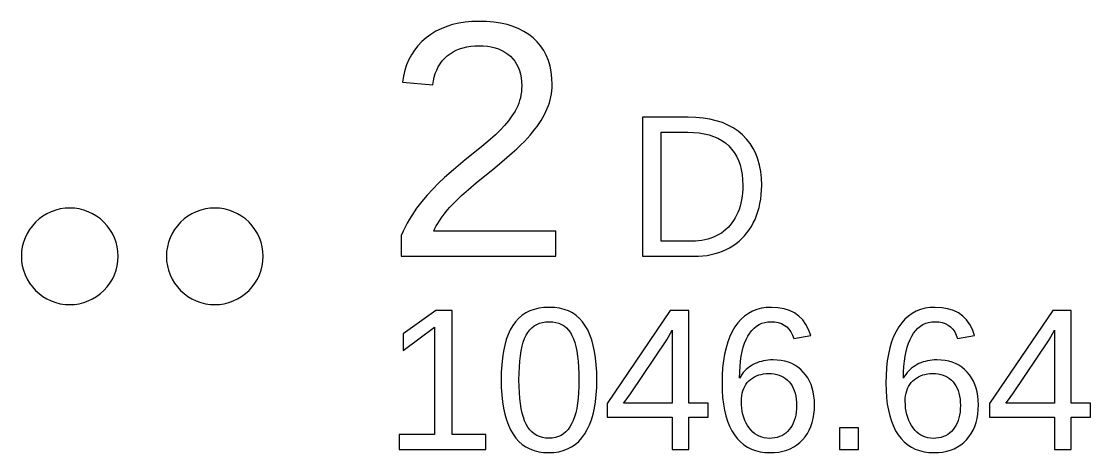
# Model space of a CAD drawing. Header units: metres. Extents: x -61 to 817, y 39 to 684.
# Drawn here: x 227.28 to 249.39, y 408.17 to 417.1 of the extents above; entities that cross this region are included whole.
import ezdxf

# ---------------------------------------------------------------- set-up
doc = ezdxf.new("R2010")
doc.units = ezdxf.units.M

msp = doc.modelspace()

# ---------------------------------------------------------------- linework, layer by layer
for p, q in [((236.193, 417.03), (236.072, 416.993)), ((236.32, 417.06), (236.193, 417.03)), ((236.453, 417.081), (236.32, 417.06)), ((236.592, 417.094), (236.453, 417.081)), ((236.737, 417.098), (236.592, 417.094)), ((236.895, 417.094), (236.737, 417.098)), ((237.044, 417.081), (236.895, 417.094)), ((237.186, 417.06), (237.044, 417.081)), ((237.319, 417.03), (237.186, 417.06)), ((237.443, 416.992), (237.319, 417.03)), ((235.745, 416.828), (235.648, 416.757)), ((235.848, 416.892), (235.745, 416.828)), ((235.957, 416.946), (235.848, 416.892)), ((236.072, 416.993), (235.957, 416.946)), ((237.56, 416.946), (237.443, 416.992)), ((237.668, 416.891), (237.56, 416.946)), ((237.767, 416.828), (237.668, 416.891)), ((237.859, 416.756), (237.767, 416.828)), ((235.477, 416.594), (235.405, 416.504)), ((235.558, 416.678), (235.477, 416.594)), ((235.648, 416.757), (235.558, 416.678)), ((236.488, 416.57), (236.567, 416.583)), ((236.567, 416.583), (236.65, 416.591)), ((236.65, 416.591), (236.737, 416.594)), ((236.737, 416.594), (236.827, 416.591)), ((236.827, 416.591), (236.913, 416.583)), ((236.913, 416.583), (236.994, 416.57)), ((237.941, 416.676), (237.859, 416.756)), ((238.014, 416.59), (237.941, 416.676)), ((238.077, 416.496), (238.014, 416.59)), ((235.341, 416.408), (235.287, 416.306)), ((235.405, 416.504), (235.341, 416.408)), ((236.029, 416.331), (236.084, 416.381)), ((236.084, 416.381), (236.142, 416.426)), ((236.142, 416.426), (236.205, 416.465)), ((236.205, 416.465), (236.27, 416.499)), ((236.27, 416.499), (236.339, 416.528)), ((236.339, 416.528), (236.412, 416.552)), ((236.412, 416.552), (236.488, 416.57)), ((236.994, 416.57), (237.071, 416.551)), ((237.071, 416.551), (237.143, 416.527)), ((237.143, 416.527), (237.211, 416.497)), ((237.211, 416.497), (237.275, 416.462)), ((237.275, 416.462), (237.333, 416.422)), ((237.333, 416.422), (237.388, 416.376)), ((237.388, 416.376), (237.437, 416.325)), ((238.13, 416.395), (238.077, 416.496)), ((238.174, 416.287), (238.13, 416.395)), ((235.241, 416.199), (235.204, 416.085)), ((235.287, 416.306), (235.241, 416.199)), ((235.864, 416.091), (235.898, 416.158)), ((235.898, 416.158), (235.936, 416.22)), ((235.936, 416.22), (235.98, 416.278)), ((235.98, 416.278), (236.029, 416.331)), ((237.437, 416.325), (237.48, 416.271)), ((237.48, 416.271), (237.518, 416.212)), ((237.518, 416.212), (237.549, 416.148)), ((237.549, 416.148), (237.575, 416.08)), ((238.208, 416.172), (238.174, 416.287)), ((238.232, 416.05), (238.208, 416.172)), ((235.175, 415.966), (235.156, 415.841)), ((235.204, 416.085), (235.175, 415.966)), ((235.795, 415.866), (235.813, 415.945)), ((235.813, 415.945), (235.836, 416.02)), ((235.836, 416.02), (235.864, 416.091)), ((237.575, 416.08), (237.596, 416.008)), ((237.596, 416.008), (237.61, 415.931)), ((237.61, 415.931), (237.619, 415.85)), ((238.247, 415.921), (238.232, 416.05)), ((238.252, 415.785), (238.247, 415.921)), ((235.156, 415.841), (235.783, 415.783)), ((235.783, 415.783), (235.795, 415.866)), ((237.62, 415.7), (237.615, 415.638)), ((237.619, 415.85), (237.622, 415.765)), ((237.622, 415.765), (237.62, 415.7)), ((238.245, 415.661), (238.25, 415.723)), ((238.25, 415.723), (238.252, 415.785)), ((237.595, 415.517), (237.58, 415.458)), ((237.606, 415.576), (237.595, 415.517)), ((237.615, 415.638), (237.606, 415.576)), ((238.194, 415.414), (238.212, 415.476)), ((238.212, 415.476), (238.226, 415.537)), ((238.226, 415.537), (238.237, 415.599)), ((238.237, 415.599), (238.245, 415.661)), ((237.514, 415.293), (237.486, 415.241)), ((237.539, 415.347), (237.514, 415.293)), ((237.561, 415.402), (237.539, 415.347)), ((237.58, 415.458), (237.561, 415.402)), ((238.123, 415.23), (238.15, 415.291)), ((238.15, 415.291), (238.174, 415.353)), ((238.174, 415.353), (238.194, 415.414)), ((237.349, 415.039), (237.268, 414.942)), ((237.421, 415.139), (237.349, 415.039)), ((237.455, 415.19), (237.421, 415.139)), ((237.486, 415.241), (237.455, 415.19)), ((237.983, 414.985), (238.023, 415.046)), ((238.023, 415.046), (238.059, 415.108)), ((238.059, 415.108), (238.092, 415.169)), ((238.092, 415.169), (238.123, 415.23)), ((241.066, 415.114), (240.118, 415.114)), ((240.118, 415.114), (240.118, 412.234)), ((241.223, 415.109), (241.066, 415.114)), ((241.373, 415.096), (241.223, 415.109)), ((241.514, 415.073), (241.373, 415.096)), ((241.647, 415.041), (241.514, 415.073)), ((241.772, 415.001), (241.647, 415.041)), ((237.178, 414.846), (237.081, 414.752)), ((237.268, 414.942), (237.178, 414.846)), ((237.846, 414.801), (237.895, 414.863)), ((237.895, 414.863), (237.941, 414.924)), ((237.941, 414.924), (237.983, 414.985)), ((240.506, 412.545), (240.506, 414.803)), ((240.506, 414.803), (241.057, 414.803)), ((241.057, 414.803), (241.176, 414.799)), ((241.888, 414.951), (241.772, 415.001)), ((241.997, 414.892), (241.888, 414.951)), ((242.097, 414.824), (241.997, 414.892)), ((242.189, 414.747), (242.097, 414.824)), ((236.925, 414.611), (236.756, 414.471)), ((237.081, 414.752), (236.925, 414.611)), ((237.604, 414.542), (237.677, 414.614)), ((237.677, 414.614), (237.74, 414.679)), ((237.74, 414.679), (237.794, 414.74)), ((237.794, 414.74), (237.846, 414.801)), ((241.176, 414.799), (241.29, 414.789)), ((241.29, 414.789), (241.397, 414.771)), ((241.397, 414.771), (241.497, 414.747)), ((241.497, 414.747), (241.591, 414.716)), ((241.591, 414.716), (241.679, 414.678)), ((241.679, 414.678), (241.76, 414.632)), ((241.76, 414.632), (241.834, 414.58)), ((242.272, 414.661), (242.189, 414.747)), ((242.345, 414.568), (242.272, 414.661)), ((236.756, 414.471), (236.455, 414.232)), ((237.314, 414.28), (237.422, 414.375)), ((237.422, 414.375), (237.519, 414.462)), ((237.519, 414.462), (237.604, 414.542)), ((241.834, 414.58), (241.903, 414.521)), ((241.903, 414.521), (241.964, 414.455)), ((241.964, 414.455), (242.018, 414.383)), ((242.018, 414.383), (242.065, 414.305)), ((242.409, 414.468), (242.345, 414.568)), ((242.462, 414.36), (242.409, 414.468)), ((236.455, 414.232), (236.21, 414.027)), ((237.064, 414.068), (237.314, 414.28)), ((242.065, 414.305), (242.104, 414.221)), ((242.104, 414.221), (242.137, 414.13)), ((242.506, 414.244), (242.462, 414.36)), ((242.541, 414.12), (242.506, 414.244)), ((236.21, 414.027), (236.025, 413.863)), ((236.682, 413.756), (237.064, 414.068)), ((242.137, 414.13), (242.162, 414.033)), ((242.162, 414.033), (242.18, 413.929)), ((242.18, 413.929), (242.191, 413.82)), ((242.565, 413.989), (242.541, 414.12)), ((242.58, 413.85), (242.565, 413.989)), ((235.904, 413.748), (235.785, 413.627)), ((236.025, 413.863), (235.904, 413.748)), ((236.522, 413.62), (236.682, 413.756)), ((242.191, 413.82), (242.195, 413.704)), ((242.195, 413.704), (242.193, 413.626)), ((242.585, 413.704), (242.58, 413.85)), ((242.582, 413.606), (242.585, 413.704)), ((235.669, 413.5), (235.556, 413.368)), ((235.785, 413.627), (235.669, 413.5)), ((236.251, 413.367), (236.378, 413.491)), ((236.378, 413.491), (236.522, 413.62)), ((242.18, 413.476), (242.169, 413.405)), ((242.188, 413.55), (242.18, 413.476)), ((242.193, 413.626), (242.188, 413.55)), ((242.565, 413.419), (242.576, 413.511)), ((242.576, 413.511), (242.582, 413.606)), ((235.501, 413.299), (235.447, 413.228)), ((235.556, 413.368), (235.501, 413.299)), ((236.139, 413.25), (236.251, 413.367)), ((242.138, 413.27), (242.117, 413.206)), ((242.155, 413.336), (242.138, 413.27)), ((242.169, 413.405), (242.155, 413.336)), ((242.531, 413.243), (242.55, 413.33)), ((242.55, 413.33), (242.565, 413.419)), ((227.72, 413.065), (227.641, 413.007)), ((227.804, 413.116), (227.72, 413.065)), ((227.893, 413.158), (227.804, 413.116)), ((227.985, 413.191), (227.893, 413.158)), ((228.081, 413.215), (227.985, 413.191)), ((228.178, 413.229), (228.081, 413.215)), ((228.276, 413.234), (228.178, 413.229)), ((228.374, 413.229), (228.276, 413.234)), ((228.471, 413.215), (228.374, 413.229)), ((228.566, 413.191), (228.471, 413.215)), ((228.658, 413.158), (228.566, 413.191)), ((228.747, 413.116), (228.658, 413.158)), ((228.831, 413.065), (228.747, 413.116)), ((228.91, 413.007), (228.831, 413.065)), ((230.72, 413.065), (230.641, 413.007)), ((230.804, 413.116), (230.72, 413.065)), ((230.893, 413.158), (230.804, 413.116)), ((230.985, 413.191), (230.893, 413.158)), ((231.08, 413.215), (230.985, 413.191)), ((231.178, 413.229), (231.08, 413.215)), ((231.276, 413.234), (231.178, 413.229)), ((231.374, 413.229), (231.276, 413.234)), ((231.471, 413.215), (231.374, 413.229)), ((231.566, 413.191), (231.471, 413.215)), ((231.658, 413.158), (231.566, 413.191)), ((231.747, 413.116), (231.658, 413.158)), ((231.831, 413.065), (231.747, 413.116)), ((231.91, 413.007), (231.831, 413.065)), ((235.347, 413.079), (235.299, 413.001)), ((235.396, 413.155), (235.347, 413.079)), ((235.447, 413.228), (235.396, 413.155)), ((235.957, 413.025), (235.998, 413.081)), ((235.998, 413.081), (236.041, 413.137)), ((236.041, 413.137), (236.088, 413.193)), ((236.088, 413.193), (236.139, 413.25)), ((242.067, 413.085), (242.037, 413.028)), ((242.093, 413.144), (242.067, 413.085)), ((242.117, 413.206), (242.093, 413.144)), ((242.448, 412.999), (242.48, 413.078)), ((242.48, 413.078), (242.508, 413.159)), ((242.508, 413.159), (242.531, 413.243)), ((227.503, 412.868), (227.444, 412.789)), ((227.568, 412.941), (227.503, 412.868)), ((227.641, 413.007), (227.568, 412.941)), ((228.983, 412.941), (228.91, 413.007)), ((229.049, 412.868), (228.983, 412.941)), ((229.107, 412.789), (229.049, 412.868)), ((230.503, 412.868), (230.444, 412.789)), ((230.568, 412.941), (230.503, 412.868)), ((230.641, 413.007), (230.568, 412.941)), ((231.983, 412.941), (231.91, 413.007)), ((232.049, 412.868), (231.983, 412.941)), ((232.107, 412.789), (232.049, 412.868)), ((235.21, 412.838), (235.168, 412.753)), ((235.254, 412.921), (235.21, 412.838)), ((235.299, 413.001), (235.254, 412.921)), ((235.827, 412.808), (235.855, 412.862)), ((235.855, 412.862), (235.886, 412.916)), ((235.886, 412.916), (235.92, 412.97)), ((235.92, 412.97), (235.957, 413.025)), ((241.89, 412.832), (241.846, 412.79)), ((241.931, 412.876), (241.89, 412.832)), ((241.969, 412.924), (241.931, 412.876)), ((242.004, 412.974), (241.969, 412.924)), ((242.037, 413.028), (242.004, 412.974)), ((242.328, 412.783), (242.371, 412.852)), ((242.371, 412.852), (242.412, 412.924)), ((242.412, 412.924), (242.448, 412.999)), ((227.352, 412.617), (227.319, 412.524)), ((227.394, 412.705), (227.352, 412.617)), ((227.444, 412.789), (227.394, 412.705)), ((229.158, 412.705), (229.107, 412.789)), ((229.199, 412.617), (229.158, 412.705)), ((229.233, 412.524), (229.199, 412.617)), ((230.352, 412.617), (230.319, 412.524)), ((230.394, 412.705), (230.352, 412.617)), ((230.444, 412.789), (230.394, 412.705)), ((232.157, 412.705), (232.107, 412.789)), ((232.199, 412.617), (232.157, 412.705)), ((232.233, 412.524), (232.199, 412.617)), ((235.168, 412.753), (235.129, 412.666)), ((235.129, 412.666), (235.129, 412.234)), ((235.803, 412.755), (235.827, 412.808)), ((238.327, 412.755), (235.803, 412.755)), ((238.327, 412.234), (238.327, 412.755)), ((241.531, 412.607), (241.471, 412.588)), ((241.589, 412.629), (241.531, 412.607)), ((241.645, 412.655), (241.589, 412.629)), ((241.699, 412.684), (241.645, 412.655)), ((241.751, 412.716), (241.699, 412.684)), ((241.8, 412.752), (241.751, 412.716)), ((241.846, 412.79), (241.8, 412.752)), ((242.117, 412.548), (242.175, 412.601)), ((242.175, 412.601), (242.229, 412.658)), ((242.229, 412.658), (242.28, 412.719)), ((242.28, 412.719), (242.328, 412.783)), ((227.295, 412.429), (227.28, 412.332)), ((227.319, 412.524), (227.295, 412.429)), ((229.256, 412.429), (229.233, 412.524)), ((229.271, 412.332), (229.256, 412.429)), ((230.295, 412.429), (230.28, 412.332)), ((230.319, 412.524), (230.295, 412.429)), ((232.256, 412.429), (232.233, 412.524)), ((232.271, 412.332), (232.256, 412.429)), ((241.145, 412.545), (240.506, 412.545)), ((241.214, 412.547), (241.145, 412.545)), ((241.281, 412.552), (241.214, 412.547)), ((241.346, 412.56), (241.281, 412.552)), ((241.41, 412.572), (241.346, 412.56)), ((241.471, 412.588), (241.41, 412.572)), ((241.776, 412.342), (241.85, 412.374)), ((241.85, 412.374), (241.922, 412.412)), ((241.922, 412.412), (241.99, 412.453)), ((241.99, 412.453), (242.055, 412.499)), ((242.055, 412.499), (242.117, 412.548)), ((227.28, 412.332), (227.276, 412.234)), ((227.276, 412.234), (227.28, 412.136)), ((229.276, 412.234), (229.271, 412.332)), ((229.271, 412.136), (229.276, 412.234)), ((230.28, 412.332), (230.276, 412.234)), ((230.276, 412.234), (230.28, 412.136)), ((232.276, 412.234), (232.271, 412.332)), ((232.271, 412.136), (232.276, 412.234)), ((235.129, 412.234), (238.327, 412.234)), ((240.118, 412.234), (241.19, 412.234)), ((241.19, 412.234), (241.281, 412.236)), ((241.281, 412.236), (241.369, 412.243)), ((241.369, 412.243), (241.455, 412.254)), ((241.455, 412.254), (241.539, 412.269)), ((241.539, 412.269), (241.62, 412.289)), ((241.62, 412.289), (241.699, 412.313)), ((241.699, 412.313), (241.776, 412.342)), ((227.28, 412.136), (227.295, 412.039)), ((227.295, 412.039), (227.319, 411.944)), ((227.319, 411.944), (227.352, 411.851)), ((229.199, 411.851), (229.233, 411.944)), ((229.233, 411.944), (229.256, 412.039)), ((229.256, 412.039), (229.271, 412.136)), ((230.28, 412.136), (230.295, 412.039)), ((230.295, 412.039), (230.319, 411.944)), ((230.319, 411.944), (230.352, 411.851)), ((232.199, 411.851), (232.233, 411.944)), ((232.233, 411.944), (232.256, 412.039)), ((232.256, 412.039), (232.271, 412.136)), ((227.352, 411.851), (227.394, 411.762)), ((227.394, 411.762), (227.444, 411.678)), ((229.107, 411.678), (229.158, 411.762)), ((229.158, 411.762), (229.199, 411.851)), ((230.352, 411.851), (230.394, 411.762)), ((230.394, 411.762), (230.444, 411.678)), ((232.107, 411.678), (232.157, 411.762)), ((232.157, 411.762), (232.199, 411.851)), ((227.444, 411.678), (227.503, 411.599)), ((227.503, 411.599), (227.568, 411.527)), ((227.568, 411.527), (227.641, 411.461)), ((228.91, 411.461), (228.983, 411.527)), ((228.983, 411.527), (229.049, 411.599)), ((229.049, 411.599), (229.107, 411.678)), ((230.444, 411.678), (230.503, 411.599)), ((230.503, 411.599), (230.568, 411.527)), ((230.568, 411.527), (230.641, 411.461)), ((231.91, 411.461), (231.983, 411.527)), ((231.983, 411.527), (232.049, 411.599)), ((232.049, 411.599), (232.107, 411.678)), ((227.641, 411.461), (227.72, 411.402)), ((227.72, 411.402), (227.804, 411.352)), ((227.804, 411.352), (227.893, 411.31)), ((227.893, 411.31), (227.985, 411.277)), ((227.985, 411.277), (228.081, 411.253)), ((228.471, 411.253), (228.566, 411.277)), ((228.566, 411.277), (228.658, 411.31)), ((228.658, 411.31), (228.747, 411.352)), ((228.747, 411.352), (228.831, 411.402)), ((228.831, 411.402), (228.91, 411.461)), ((230.641, 411.461), (230.72, 411.402)), ((230.72, 411.402), (230.804, 411.352)), ((230.804, 411.352), (230.893, 411.31)), ((230.893, 411.31), (230.985, 411.277)), ((230.985, 411.277), (231.08, 411.253)), ((231.471, 411.253), (231.566, 411.277)), ((231.566, 411.277), (231.658, 411.31)), ((231.658, 411.31), (231.747, 411.352)), ((231.747, 411.352), (231.831, 411.402)), ((231.831, 411.402), (231.91, 411.461)), ((228.081, 411.253), (228.178, 411.239)), ((228.178, 411.239), (228.276, 411.234)), ((228.276, 411.234), (228.374, 411.239)), ((228.374, 411.239), (228.471, 411.253)), ((231.08, 411.253), (231.178, 411.239)), ((231.178, 411.239), (231.276, 411.234)), ((231.276, 411.234), (231.374, 411.239)), ((231.374, 411.239), (231.471, 411.253)), ((235.849, 411.114), (235.172, 410.627)), ((236.186, 411.114), (235.849, 411.114)), ((236.186, 408.545), (236.186, 411.114)), ((237.705, 411.062), (237.627, 411.011)), ((237.789, 411.104), (237.705, 411.062)), ((237.88, 411.136), (237.789, 411.104)), ((237.978, 411.159), (237.88, 411.136)), ((238.083, 411.173), (237.978, 411.159)), ((238.194, 411.178), (238.083, 411.173)), ((238.303, 411.173), (238.194, 411.178)), ((238.405, 411.159), (238.303, 411.173)), ((238.501, 411.136), (238.405, 411.159)), ((238.59, 411.103), (238.501, 411.136)), ((238.673, 411.061), (238.59, 411.103)), ((238.749, 411.009), (238.673, 411.061)), ((240.695, 411.114), (239.39, 409.19)), ((241.077, 411.114), (240.695, 411.114)), ((241.077, 409.194), (241.077, 411.114)), ((242.31, 411.052), (242.232, 410.997)), ((242.394, 411.097), (242.31, 411.052)), ((242.483, 411.133), (242.394, 411.097)), ((242.578, 411.158), (242.483, 411.133)), ((242.679, 411.173), (242.578, 411.158)), ((242.785, 411.178), (242.679, 411.173)), ((242.922, 411.171), (242.785, 411.178)), ((243.048, 411.149), (242.922, 411.171)), ((243.162, 411.113), (243.048, 411.149)), ((243.264, 411.063), (243.162, 411.113)), ((243.354, 410.998), (243.264, 411.063)), ((245.699, 411.052), (245.62, 410.997)), ((245.782, 411.097), (245.699, 411.052)), ((245.872, 411.133), (245.782, 411.097)), ((245.967, 411.158), (245.872, 411.133)), ((246.067, 411.173), (245.967, 411.158)), ((246.174, 411.178), (246.067, 411.173)), ((246.311, 411.171), (246.174, 411.178)), ((246.437, 411.149), (246.311, 411.171)), ((246.551, 411.113), (246.437, 411.149)), ((246.653, 411.063), (246.551, 411.113)), ((246.743, 410.998), (246.653, 411.063)), ((248.603, 411.114), (247.298, 409.19)), ((248.985, 411.114), (248.603, 411.114)), ((248.985, 409.194), (248.985, 411.114)), ((237.493, 410.881), (237.436, 410.802)), ((237.557, 410.95), (237.493, 410.881)), ((237.627, 411.011), (237.557, 410.95)), ((237.88, 410.794), (237.934, 410.825)), ((237.934, 410.825), (237.992, 410.85)), ((237.992, 410.85), (238.055, 410.867)), ((238.055, 410.867), (238.122, 410.877)), ((238.122, 410.877), (238.194, 410.881)), ((238.194, 410.881), (238.265, 410.877)), ((238.265, 410.877), (238.33, 410.867)), ((238.33, 410.867), (238.391, 410.849)), ((238.391, 410.849), (238.448, 410.824)), ((238.448, 410.824), (238.5, 410.793)), ((238.818, 410.948), (238.749, 411.009)), ((238.881, 410.878), (238.818, 410.948)), ((238.937, 410.798), (238.881, 410.878)), ((242.092, 410.856), (242.03, 410.771)), ((242.159, 410.932), (242.092, 410.856)), ((242.232, 410.997), (242.159, 410.932)), ((242.532, 410.822), (242.589, 410.848)), ((242.589, 410.848), (242.649, 410.866)), ((242.649, 410.866), (242.713, 410.877)), ((242.713, 410.877), (242.78, 410.881)), ((242.78, 410.881), (242.857, 410.877)), ((242.857, 410.877), (242.928, 410.864)), ((242.928, 410.864), (242.992, 410.842)), ((242.992, 410.842), (243.051, 410.812)), ((243.433, 410.919), (243.354, 410.998)), ((243.5, 410.825), (243.433, 410.919)), ((243.555, 410.717), (243.5, 410.825)), ((245.48, 410.856), (245.419, 410.771)), ((245.547, 410.932), (245.48, 410.856)), ((245.62, 410.997), (245.547, 410.932)), ((245.92, 410.822), (245.977, 410.848)), ((245.977, 410.848), (246.038, 410.866)), ((246.038, 410.866), (246.101, 410.877)), ((246.101, 410.877), (246.169, 410.881)), ((246.169, 410.881), (246.246, 410.877)), ((246.246, 410.877), (246.316, 410.864)), ((246.316, 410.864), (246.381, 410.842)), ((246.381, 410.842), (246.439, 410.812)), ((246.822, 410.919), (246.743, 410.998)), ((246.888, 410.825), (246.822, 410.919)), ((246.943, 410.717), (246.888, 410.825)), ((235.172, 410.282), (235.818, 410.765)), ((235.172, 410.627), (235.172, 410.282)), ((235.818, 410.765), (235.818, 408.545)), ((237.342, 410.617), (237.304, 410.51)), ((237.386, 410.714), (237.342, 410.617)), ((237.436, 410.802), (237.386, 410.714)), ((237.712, 410.599), (237.747, 410.658)), ((237.747, 410.658), (237.787, 410.71)), ((237.787, 410.71), (237.831, 410.755)), ((237.831, 410.755), (237.88, 410.794)), ((238.5, 410.793), (238.547, 410.754)), ((238.547, 410.754), (238.59, 410.708)), ((238.59, 410.708), (238.629, 410.655)), ((238.629, 410.655), (238.662, 410.595)), ((238.988, 410.709), (238.937, 410.798)), ((239.032, 410.611), (238.988, 410.709)), ((239.071, 410.505), (239.032, 410.611)), ((240.624, 410.507), (240.731, 410.702)), ((240.731, 410.702), (240.731, 409.194)), ((241.974, 410.676), (241.925, 410.573)), ((242.03, 410.771), (241.974, 410.676)), ((242.299, 410.581), (242.339, 410.644)), ((242.339, 410.644), (242.382, 410.699)), ((242.382, 410.699), (242.428, 410.747)), ((242.428, 410.747), (242.478, 410.788)), ((242.478, 410.788), (242.532, 410.822)), ((243.051, 410.812), (243.103, 410.773)), ((243.103, 410.773), (243.148, 410.726)), ((243.148, 410.726), (243.188, 410.67)), ((243.188, 410.67), (243.221, 410.605)), ((243.221, 410.605), (243.248, 410.532)), ((243.598, 410.595), (243.555, 410.717)), ((245.363, 410.676), (245.314, 410.573)), ((245.419, 410.771), (245.363, 410.676)), ((245.688, 410.581), (245.727, 410.644)), ((245.727, 410.644), (245.77, 410.699)), ((245.77, 410.699), (245.817, 410.747)), ((245.817, 410.747), (245.867, 410.788)), ((245.867, 410.788), (245.92, 410.822)), ((246.439, 410.812), (246.491, 410.773)), ((246.491, 410.773), (246.537, 410.726)), ((246.537, 410.726), (246.576, 410.67)), ((246.576, 410.67), (246.61, 410.605)), ((246.61, 410.605), (246.637, 410.532)), ((246.987, 410.595), (246.943, 410.717)), ((248.533, 410.507), (248.639, 410.702)), ((248.639, 410.702), (248.639, 409.194)), ((237.271, 410.394), (237.245, 410.268)), ((237.304, 410.51), (237.271, 410.394)), ((237.631, 410.371), (237.655, 410.456)), ((237.655, 410.456), (237.682, 410.532)), ((237.682, 410.532), (237.712, 410.599)), ((238.662, 410.595), (238.692, 410.527)), ((238.692, 410.527), (238.719, 410.451)), ((238.719, 410.451), (238.742, 410.366)), ((239.103, 410.389), (239.071, 410.505)), ((239.13, 410.264), (239.103, 410.389)), ((239.869, 409.384), (240.624, 410.507)), ((241.883, 410.461), (241.847, 410.34)), ((241.925, 410.573), (241.883, 410.461)), ((242.204, 410.351), (242.232, 410.434)), ((242.232, 410.434), (242.263, 410.511)), ((242.263, 410.511), (242.299, 410.581)), ((243.248, 410.532), (243.598, 410.595)), ((245.271, 410.461), (245.235, 410.34)), ((245.314, 410.573), (245.271, 410.461)), ((245.593, 410.351), (245.62, 410.434)), ((245.62, 410.434), (245.652, 410.511)), ((245.652, 410.511), (245.688, 410.581)), ((246.637, 410.532), (246.987, 410.595)), ((247.777, 409.384), (248.533, 410.507)), ((237.245, 410.268), (237.224, 410.134)), ((237.583, 410.063), (237.595, 410.175)), ((237.595, 410.175), (237.611, 410.277)), ((237.611, 410.277), (237.631, 410.371)), ((238.742, 410.366), (238.761, 410.272)), ((238.761, 410.272), (238.777, 410.17)), ((238.777, 410.17), (238.789, 410.059)), ((239.151, 410.13), (239.13, 410.264)), ((241.817, 410.211), (241.794, 410.073)), ((241.847, 410.34), (241.817, 410.211)), ((242.148, 410.062), (242.162, 410.165)), ((242.162, 410.165), (242.181, 410.261)), ((242.181, 410.261), (242.204, 410.351)), ((245.206, 410.211), (245.183, 410.073)), ((245.235, 410.34), (245.206, 410.211)), ((245.536, 410.062), (245.551, 410.165)), ((245.551, 410.165), (245.57, 410.261)), ((245.57, 410.261), (245.593, 410.351)), ((237.209, 409.99), (237.2, 409.837)), ((237.224, 410.134), (237.209, 409.99)), ((237.568, 409.812), (237.574, 409.942)), ((237.574, 409.942), (237.583, 410.063)), ((238.789, 410.059), (238.798, 409.939)), ((238.798, 409.939), (238.804, 409.811)), ((239.165, 409.987), (239.151, 410.13)), ((239.174, 409.835), (239.165, 409.987)), ((241.794, 410.073), (241.778, 409.926)), ((242.131, 409.836), (242.137, 409.952)), ((242.137, 409.952), (242.148, 410.062)), ((242.332, 409.946), (242.297, 409.919)), ((242.369, 409.97), (242.332, 409.946)), ((242.408, 409.993), (242.369, 409.97)), ((242.449, 410.013), (242.408, 409.993)), ((242.49, 410.031), (242.449, 410.013)), ((242.534, 410.047), (242.49, 410.031)), ((242.578, 410.06), (242.534, 410.047)), ((242.624, 410.071), (242.578, 410.06)), ((242.671, 410.079), (242.624, 410.071)), ((242.719, 410.085), (242.671, 410.079)), ((242.769, 410.089), (242.719, 410.085)), ((242.82, 410.09), (242.769, 410.089)), ((242.905, 410.087), (242.82, 410.09)), ((242.987, 410.077), (242.905, 410.087)), ((243.064, 410.062), (242.987, 410.077)), ((243.138, 410.04), (243.064, 410.062)), ((243.207, 410.012), (243.138, 410.04)), ((243.273, 409.978), (243.207, 410.012)), ((243.334, 409.937), (243.273, 409.978)), ((245.183, 410.073), (245.167, 409.926)), ((245.52, 409.836), (245.526, 409.952)), ((245.526, 409.952), (245.536, 410.062)), ((245.721, 409.946), (245.686, 409.919)), ((245.758, 409.97), (245.721, 409.946)), ((245.797, 409.993), (245.758, 409.97)), ((245.837, 410.013), (245.797, 409.993)), ((245.879, 410.031), (245.837, 410.013)), ((245.922, 410.047), (245.879, 410.031)), ((245.967, 410.06), (245.922, 410.047)), ((246.013, 410.071), (245.967, 410.06)), ((246.06, 410.079), (246.013, 410.071)), ((246.108, 410.085), (246.06, 410.079)), ((246.158, 410.089), (246.108, 410.085)), ((246.209, 410.09), (246.158, 410.089)), ((246.294, 410.087), (246.209, 410.09)), ((246.376, 410.077), (246.294, 410.087)), ((246.453, 410.062), (246.376, 410.077)), ((246.527, 410.04), (246.453, 410.062)), ((246.596, 410.012), (246.527, 410.04)), ((246.661, 409.978), (246.596, 410.012)), ((246.723, 409.937), (246.661, 409.978)), ((237.2, 409.837), (237.197, 409.674)), ((237.566, 409.674), (237.568, 409.812)), ((238.804, 409.811), (238.805, 409.674)), ((239.177, 409.674), (239.174, 409.835)), ((241.768, 409.77), (241.765, 409.606)), ((241.778, 409.926), (241.768, 409.77)), ((242.129, 409.713), (242.131, 409.836)), ((242.152, 409.753), (242.129, 409.713)), ((242.177, 409.79), (242.152, 409.753)), ((242.204, 409.826), (242.177, 409.79)), ((242.233, 409.859), (242.204, 409.826)), ((242.264, 409.89), (242.233, 409.859)), ((242.297, 409.919), (242.264, 409.89)), ((242.395, 409.715), (242.436, 409.74)), ((242.436, 409.74), (242.48, 409.761)), ((242.48, 409.761), (242.525, 409.778)), ((242.525, 409.778), (242.573, 409.791)), ((242.573, 409.791), (242.624, 409.8)), ((242.624, 409.8), (242.677, 409.806)), ((242.677, 409.806), (242.732, 409.808)), ((242.732, 409.808), (242.79, 409.806)), ((242.79, 409.806), (242.846, 409.799)), ((242.846, 409.799), (242.899, 409.789)), ((242.899, 409.789), (242.948, 409.774)), ((242.948, 409.774), (242.995, 409.754)), ((242.995, 409.754), (243.039, 409.731)), ((243.039, 409.731), (243.08, 409.703)), ((243.392, 409.891), (243.334, 409.937)), ((243.445, 409.838), (243.392, 409.891)), ((243.494, 409.78), (243.445, 409.838)), ((243.537, 409.718), (243.494, 409.78)), ((243.574, 409.651), (243.537, 409.718)), ((245.157, 409.77), (245.154, 409.606)), ((245.167, 409.926), (245.157, 409.77)), ((245.518, 409.713), (245.52, 409.836)), ((245.541, 409.753), (245.518, 409.713)), ((245.566, 409.79), (245.541, 409.753)), ((245.593, 409.826), (245.566, 409.79)), ((245.622, 409.859), (245.593, 409.826)), ((245.653, 409.89), (245.622, 409.859)), ((245.686, 409.919), (245.653, 409.89)), ((245.784, 409.715), (245.825, 409.74)), ((245.825, 409.74), (245.868, 409.761)), ((245.868, 409.761), (245.914, 409.778)), ((245.914, 409.778), (245.962, 409.791)), ((245.962, 409.791), (246.012, 409.8)), ((246.012, 409.8), (246.065, 409.806)), ((246.065, 409.806), (246.121, 409.808)), ((246.121, 409.808), (246.179, 409.806)), ((246.179, 409.806), (246.235, 409.799)), ((246.235, 409.799), (246.287, 409.789)), ((246.287, 409.789), (246.337, 409.774)), ((246.337, 409.774), (246.384, 409.754)), ((246.384, 409.754), (246.428, 409.731)), ((246.428, 409.731), (246.469, 409.703)), ((246.78, 409.891), (246.723, 409.937)), ((246.834, 409.838), (246.78, 409.891)), ((246.882, 409.78), (246.834, 409.838)), ((246.925, 409.718), (246.882, 409.78)), ((246.962, 409.651), (246.925, 409.718)), ((237.197, 409.674), (237.2, 409.515)), ((237.2, 409.515), (237.209, 409.364)), ((237.568, 409.539), (237.566, 409.674)), ((237.574, 409.413), (237.568, 409.539)), ((238.803, 409.542), (238.798, 409.417)), ((238.805, 409.674), (238.803, 409.542)), ((239.165, 409.366), (239.174, 409.515)), ((239.174, 409.515), (239.177, 409.674)), ((241.765, 409.606), (241.768, 409.454)), ((242.196, 409.45), (242.213, 409.497)), ((242.213, 409.497), (242.234, 409.541)), ((242.234, 409.541), (242.259, 409.582)), ((242.259, 409.582), (242.288, 409.62)), ((242.288, 409.62), (242.321, 409.655)), ((242.321, 409.655), (242.357, 409.687)), ((242.357, 409.687), (242.395, 409.715)), ((243.08, 409.703), (243.118, 409.671)), ((243.118, 409.671), (243.153, 409.635)), ((243.153, 409.635), (243.185, 409.595)), ((243.185, 409.595), (243.213, 409.551)), ((243.213, 409.551), (243.237, 409.504)), ((243.237, 409.504), (243.258, 409.453)), ((243.605, 409.58), (243.574, 409.651)), ((243.631, 409.505), (243.605, 409.58)), ((243.651, 409.426), (243.631, 409.505)), ((245.154, 409.606), (245.157, 409.454)), ((245.584, 409.45), (245.602, 409.497)), ((245.602, 409.497), (245.623, 409.541)), ((245.623, 409.541), (245.648, 409.582)), ((245.648, 409.582), (245.677, 409.62)), ((245.677, 409.62), (245.71, 409.655)), ((245.71, 409.655), (245.746, 409.687)), ((245.746, 409.687), (245.784, 409.715)), ((246.469, 409.703), (246.507, 409.671)), ((246.507, 409.671), (246.542, 409.635)), ((246.542, 409.635), (246.573, 409.595)), ((246.573, 409.595), (246.602, 409.551)), ((246.602, 409.551), (246.626, 409.504)), ((246.626, 409.504), (246.647, 409.453)), ((246.994, 409.58), (246.962, 409.651)), ((247.02, 409.505), (246.994, 409.58)), ((247.04, 409.426), (247.02, 409.505)), ((237.209, 409.364), (237.225, 409.222)), ((237.583, 409.294), (237.574, 409.413)), ((237.596, 409.184), (237.583, 409.294)), ((238.789, 409.3), (238.776, 409.192)), ((238.798, 409.417), (238.789, 409.3)), ((239.149, 409.224), (239.165, 409.366)), ((239.76, 409.234), (239.869, 409.384)), ((241.768, 409.454), (241.777, 409.31)), ((241.777, 409.31), (241.793, 409.175)), ((242.165, 409.235), (242.167, 409.293)), ((242.167, 409.293), (242.173, 409.348)), ((242.173, 409.348), (242.182, 409.401)), ((242.182, 409.401), (242.196, 409.45)), ((243.258, 409.453), (243.275, 409.399)), ((243.275, 409.399), (243.288, 409.341)), ((243.288, 409.341), (243.297, 409.28)), ((243.297, 409.28), (243.303, 409.214)), ((243.665, 409.342), (243.651, 409.426)), ((243.674, 409.254), (243.665, 409.342)), ((245.157, 409.454), (245.166, 409.31)), ((245.166, 409.31), (245.182, 409.175)), ((245.554, 409.235), (245.555, 409.293)), ((245.555, 409.293), (245.561, 409.348)), ((245.561, 409.348), (245.571, 409.401)), ((245.571, 409.401), (245.584, 409.45)), ((246.647, 409.453), (246.664, 409.399)), ((246.664, 409.399), (246.677, 409.341)), ((246.677, 409.341), (246.686, 409.28)), ((246.686, 409.28), (246.692, 409.214)), ((247.054, 409.342), (247.04, 409.426)), ((247.063, 409.254), (247.054, 409.342)), ((247.668, 409.234), (247.777, 409.384)), ((237.225, 409.222), (237.246, 409.089)), ((237.246, 409.089), (237.273, 408.965)), ((237.612, 409.083), (237.596, 409.184)), ((237.632, 408.989), (237.612, 409.083)), ((238.759, 409.091), (238.739, 408.997)), ((238.776, 409.192), (238.759, 409.091)), ((239.1, 408.967), (239.128, 409.092)), ((239.128, 409.092), (239.149, 409.224)), ((239.39, 409.19), (239.39, 408.906)), ((239.728, 409.194), (239.76, 409.234)), ((240.731, 409.194), (239.728, 409.194)), ((241.479, 409.194), (241.077, 409.194)), ((241.479, 408.906), (241.479, 409.194)), ((241.793, 409.175), (241.815, 409.048)), ((242.167, 409.161), (242.165, 409.235)), ((242.173, 409.091), (242.167, 409.161)), ((242.183, 409.023), (242.173, 409.091)), ((243.303, 409.077), (243.297, 409.011)), ((243.303, 409.214), (243.305, 409.146)), ((243.305, 409.146), (243.303, 409.077)), ((243.665, 408.967), (243.674, 409.062)), ((243.677, 409.162), (243.674, 409.254)), ((243.674, 409.062), (243.677, 409.162)), ((245.182, 409.175), (245.204, 409.048)), ((245.556, 409.161), (245.554, 409.235)), ((245.562, 409.091), (245.556, 409.161)), ((245.572, 409.023), (245.562, 409.091)), ((246.692, 409.077), (246.686, 409.011)), ((246.692, 409.214), (246.694, 409.146)), ((246.694, 409.146), (246.692, 409.077)), ((247.053, 408.967), (247.063, 409.062)), ((247.066, 409.162), (247.063, 409.254)), ((247.063, 409.062), (247.066, 409.162)), ((247.298, 409.19), (247.298, 408.906)), ((247.636, 409.194), (247.668, 409.234)), ((248.639, 409.194), (247.636, 409.194)), ((249.387, 409.194), (248.985, 409.194)), ((249.387, 408.906), (249.387, 409.194)), ((237.273, 408.965), (237.307, 408.849)), ((237.307, 408.849), (237.346, 408.742)), ((237.656, 408.904), (237.632, 408.989)), ((237.683, 408.827), (237.656, 408.904)), ((238.687, 408.835), (238.655, 408.765)), ((238.715, 408.912), (238.687, 408.835)), ((238.739, 408.997), (238.715, 408.912)), ((239.025, 408.744), (239.065, 408.852)), ((239.065, 408.852), (239.1, 408.967)), ((239.39, 408.906), (240.731, 408.906)), ((240.731, 408.906), (240.731, 408.234)), ((241.077, 408.906), (241.479, 408.906)), ((241.077, 408.234), (241.077, 408.906)), ((241.815, 409.048), (241.844, 408.929)), ((241.844, 408.929), (241.878, 408.819)), ((242.197, 408.958), (242.183, 409.023)), ((242.215, 408.897), (242.197, 408.958)), ((242.237, 408.838), (242.215, 408.897)), ((242.263, 408.783), (242.237, 408.838)), ((243.259, 408.834), (243.238, 408.782)), ((243.275, 408.89), (243.259, 408.834)), ((243.288, 408.949), (243.275, 408.89)), ((243.297, 409.011), (243.288, 408.949)), ((243.628, 408.791), (243.65, 408.877)), ((243.65, 408.877), (243.665, 408.967)), ((245.204, 409.048), (245.232, 408.929)), ((245.232, 408.929), (245.267, 408.819)), ((245.586, 408.958), (245.572, 409.023)), ((245.604, 408.897), (245.586, 408.958)), ((245.626, 408.838), (245.604, 408.897)), ((245.652, 408.783), (245.626, 408.838)), ((246.647, 408.834), (246.627, 408.782)), ((246.664, 408.89), (246.647, 408.834)), ((246.677, 408.949), (246.664, 408.89)), ((246.686, 409.011), (246.677, 408.949)), ((247.017, 408.791), (247.038, 408.877)), ((247.038, 408.877), (247.053, 408.967)), ((247.298, 408.906), (248.639, 408.906)), ((248.639, 408.906), (248.639, 408.234)), ((248.985, 408.906), (249.387, 408.906)), ((248.985, 408.234), (248.985, 408.906)), ((237.346, 408.742), (237.392, 408.644)), ((237.392, 408.644), (237.443, 408.554)), ((237.714, 408.759), (237.683, 408.827)), ((237.75, 408.698), (237.714, 408.759)), ((237.789, 408.644), (237.75, 408.698)), ((237.833, 408.598), (237.789, 408.644)), ((238.581, 408.648), (238.537, 408.6)), ((238.62, 408.703), (238.581, 408.648)), ((238.655, 408.765), (238.62, 408.703)), ((238.925, 408.556), (238.978, 408.646)), ((238.978, 408.646), (239.025, 408.744)), ((241.878, 408.819), (241.919, 408.716)), ((241.919, 408.716), (241.966, 408.623)), ((241.966, 408.623), (242.02, 408.537)), ((242.293, 408.73), (242.263, 408.783)), ((242.327, 408.681), (242.293, 408.73)), ((242.364, 408.635), (242.327, 408.681)), ((242.404, 408.596), (242.364, 408.635)), ((243.155, 408.646), (243.12, 408.608)), ((243.186, 408.688), (243.155, 408.646)), ((243.214, 408.733), (243.186, 408.688)), ((243.238, 408.782), (243.214, 408.733)), ((243.529, 408.564), (243.568, 408.635)), ((243.568, 408.635), (243.601, 408.711)), ((243.601, 408.711), (243.628, 408.791)), ((244.59, 408.682), (244.194, 408.682)), ((244.194, 408.682), (244.194, 408.234)), ((244.59, 408.234), (244.59, 408.682)), ((245.267, 408.819), (245.308, 408.716)), ((245.308, 408.716), (245.355, 408.623)), ((245.355, 408.623), (245.409, 408.537)), ((245.682, 408.73), (245.652, 408.783)), ((245.716, 408.681), (245.682, 408.73)), ((245.753, 408.635), (245.716, 408.681)), ((245.792, 408.596), (245.753, 408.635)), ((246.544, 408.646), (246.509, 408.608)), ((246.575, 408.688), (246.544, 408.646)), ((246.603, 408.733), (246.575, 408.688)), ((246.627, 408.782), (246.603, 408.733)), ((246.917, 408.564), (246.957, 408.635)), ((246.957, 408.635), (246.99, 408.711)), ((246.99, 408.711), (247.017, 408.791)), ((235.818, 408.545), (235.089, 408.545)), ((235.089, 408.545), (235.089, 408.234)), ((236.882, 408.545), (236.186, 408.545)), ((236.882, 408.234), (236.882, 408.545)), ((237.443, 408.554), (237.501, 408.473)), ((237.501, 408.473), (237.565, 408.402)), ((237.565, 408.402), (237.635, 408.34)), ((237.881, 408.558), (237.833, 408.598)), ((237.933, 408.526), (237.881, 408.558)), ((237.99, 408.501), (237.933, 408.526)), ((238.051, 408.483), (237.99, 408.501)), ((238.116, 408.472), (238.051, 408.483)), ((238.185, 408.469), (238.116, 408.472)), ((238.255, 408.472), (238.185, 408.469)), ((238.32, 408.483), (238.255, 408.472)), ((238.38, 408.502), (238.32, 408.483)), ((238.437, 408.527), (238.38, 408.502)), ((238.489, 408.56), (238.437, 408.527)), ((238.537, 408.6), (238.489, 408.56)), ((238.731, 408.341), (238.802, 408.403)), ((238.802, 408.403), (238.866, 408.475)), ((238.866, 408.475), (238.925, 408.556)), ((242.02, 408.537), (242.079, 408.46)), ((242.079, 408.46), (242.144, 408.392)), ((242.144, 408.392), (242.215, 408.333)), ((242.446, 408.561), (242.404, 408.596)), ((242.49, 408.531), (242.446, 408.561)), ((242.536, 408.508), (242.49, 408.531)), ((242.585, 408.489), (242.536, 408.508)), ((242.635, 408.475), (242.585, 408.489)), ((242.689, 408.467), (242.635, 408.475)), ((242.744, 408.465), (242.689, 408.467)), ((242.801, 408.467), (242.744, 408.465)), ((242.855, 408.474), (242.801, 408.467)), ((242.906, 408.485), (242.855, 408.474)), ((242.954, 408.501), (242.906, 408.485)), ((243, 408.521), (242.954, 408.501)), ((243.043, 408.545), (243, 408.521)), ((243.083, 408.574), (243.043, 408.545)), ((243.12, 408.608), (243.083, 408.574)), ((243.375, 408.38), (243.432, 408.436)), ((243.432, 408.436), (243.483, 408.497)), ((243.483, 408.497), (243.529, 408.564)), ((245.409, 408.537), (245.468, 408.46)), ((245.468, 408.46), (245.533, 408.392)), ((245.533, 408.392), (245.604, 408.333)), ((245.834, 408.561), (245.792, 408.596)), ((245.878, 408.531), (245.834, 408.561)), ((245.925, 408.508), (245.878, 408.531)), ((245.973, 408.489), (245.925, 408.508)), ((246.024, 408.475), (245.973, 408.489)), ((246.077, 408.467), (246.024, 408.475)), ((246.133, 408.465), (246.077, 408.467)), ((246.189, 408.467), (246.133, 408.465)), ((246.243, 408.474), (246.189, 408.467)), ((246.295, 408.485), (246.243, 408.474)), ((246.343, 408.501), (246.295, 408.485)), ((246.389, 408.521), (246.343, 408.501)), ((246.432, 408.545), (246.389, 408.521)), ((246.472, 408.574), (246.432, 408.545)), ((246.509, 408.608), (246.472, 408.574)), ((246.764, 408.38), (246.821, 408.436)), ((246.821, 408.436), (246.872, 408.497)), ((246.872, 408.497), (246.917, 408.564)), ((235.089, 408.234), (236.882, 408.234)), ((237.635, 408.34), (237.711, 408.288)), ((237.711, 408.288), (237.793, 408.246)), ((237.793, 408.246), (237.882, 408.213)), ((237.882, 408.213), (237.976, 408.189)), ((237.976, 408.189), (238.076, 408.175)), ((238.076, 408.175), (238.182, 408.17)), ((238.182, 408.17), (238.288, 408.175)), ((238.288, 408.175), (238.389, 408.189)), ((238.389, 408.189), (238.483, 408.213)), ((238.483, 408.213), (238.572, 408.246)), ((238.572, 408.246), (238.654, 408.289)), ((238.654, 408.289), (238.731, 408.341)), ((240.731, 408.234), (241.077, 408.234)), ((242.215, 408.333), (242.291, 408.283)), ((242.291, 408.283), (242.373, 408.242)), ((242.373, 408.242), (242.46, 408.211)), ((242.46, 408.211), (242.553, 408.188)), ((242.553, 408.188), (242.652, 408.174)), ((242.652, 408.174), (242.756, 408.17)), ((242.756, 408.17), (242.849, 408.173)), ((242.849, 408.173), (242.938, 408.183)), ((242.938, 408.183), (243.023, 408.199)), ((243.023, 408.199), (243.102, 408.222)), ((243.102, 408.222), (243.177, 408.252)), ((243.177, 408.252), (243.248, 408.288)), ((243.248, 408.288), (243.314, 408.331)), ((243.314, 408.331), (243.375, 408.38)), ((244.194, 408.234), (244.59, 408.234)), ((245.604, 408.333), (245.68, 408.283)), ((245.68, 408.283), (245.762, 408.242)), ((245.762, 408.242), (245.849, 408.211)), ((245.849, 408.211), (245.942, 408.188)), ((245.942, 408.188), (246.04, 408.174)), ((246.04, 408.174), (246.145, 408.17)), ((246.145, 408.17), (246.238, 408.173)), ((246.238, 408.173), (246.327, 408.183)), ((246.327, 408.183), (246.411, 408.199)), ((246.411, 408.199), (246.491, 408.222)), ((246.491, 408.222), (246.566, 408.252)), ((246.566, 408.252), (246.637, 408.288)), ((246.637, 408.288), (246.702, 408.331)), ((246.702, 408.331), (246.764, 408.38)), ((248.639, 408.234), (248.985, 408.234))]:
    msp.add_line(p, q)

doc.saveas('drawing.dxf')
